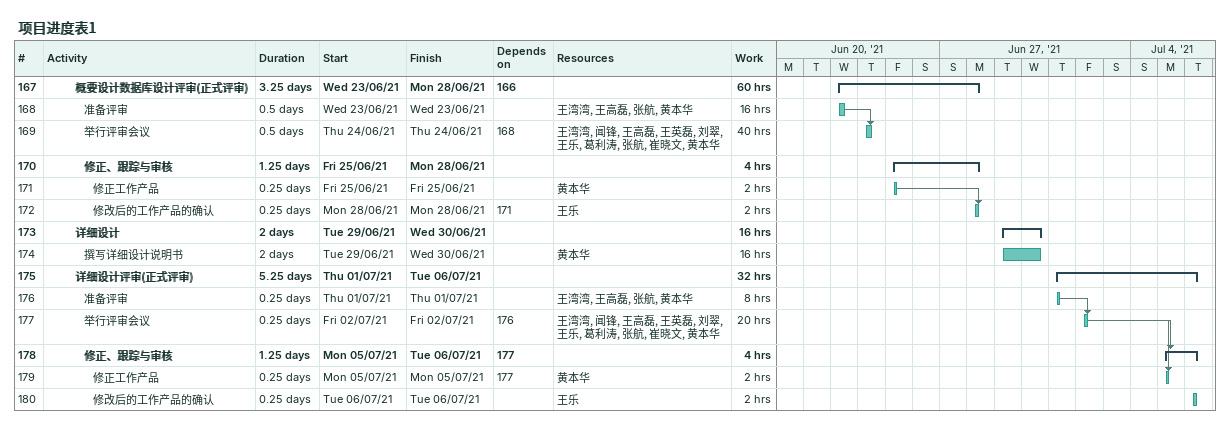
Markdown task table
项目进度表1

| ID | Level | Task | Duration | Start | Finish | Predecessors | Resources | Work (h) |
|---|---|---|---|---|---|---|---|---|
| 167 | 4 | **概要设计数据库设计评审(正式评审)** | 3.25d | 2021-06-23 | 2021-06-28 | 166 |  | 60 |
| 168 | 5 | 准备评审 | 0.5d | 2021-06-23 | 2021-06-23 |  | 王湾湾, 王高磊, 张航, 黄本华 | 16 |
| 169 | 5 | 举行评审会议 | 0.5d | 2021-06-24 | 2021-06-24 | 168 | 王湾湾, 闻锋, 王高磊, 王英磊, 刘翠, 王乐, 葛利涛, 张航, 崔晓文, 黄本华 | 40 |
| 170 | 5 | **修正、跟踪与审核** | 1.25d | 2021-06-25 | 2021-06-28 |  |  | 4 |
| 171 | 6 | 修正工作产品 | 0.25d | 2021-06-25 | 2021-06-25 |  | 黄本华 | 2 |
| 172 | 6 | 修改后的工作产品的确认 | 0.25d | 2021-06-28 | 2021-06-28 | 171 | 王乐 | 2 |
| 173 | 4 | **详细设计** | 2d | 2021-06-29 | 2021-06-30 |  |  | 16 |
| 174 | 5 | 撰写详细设计说明书 | 2d | 2021-06-29 | 2021-06-30 |  | 黄本华 | 16 |
| 175 | 4 | **详细设计评审(正式评审)** | 5.25d | 2021-07-01 | 2021-07-06 |  |  | 32 |
| 176 | 5 | 准备评审 | 0.25d | 2021-07-01 | 2021-07-01 |  | 王湾湾, 王高磊, 张航, 黄本华 | 8 |
| 177 | 5 | 举行评审会议 | 0.25d | 2021-07-02 | 2021-07-02 | 176 | 王湾湾, 闻锋, 王高磊, 王英磊, 刘翠, 王乐, 葛利涛, 张航, 崔晓文, 黄本华 | 20 |
| 178 | 5 | **修正、跟踪与审核** | 1.25d | 2021-07-05 | 2021-07-06 | 177 |  | 4 |
| 179 | 6 | 修正工作产品 | 0.25d | 2021-07-05 | 2021-07-05 | 177 | 黄本华 | 2 |
| 180 | 6 | 修改后的工作产品的确认 | 0.25d | 2021-07-06 | 2021-07-06 |  | 王乐 | 2 |
